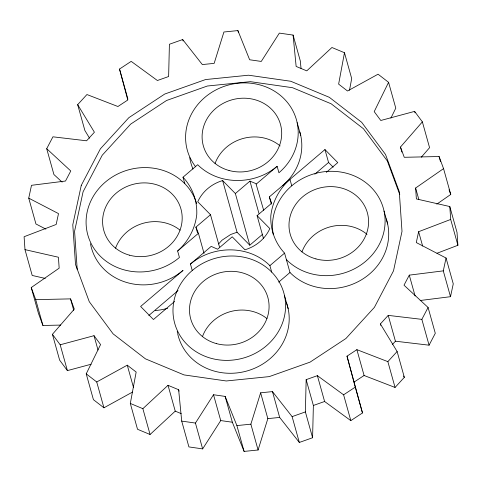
<?xml version="1.0" encoding="UTF-8"?>
<svg xmlns="http://www.w3.org/2000/svg" width="482" height="482" viewBox="0 0 482 482"><rect width="100%" height="100%" fill="white"/><g stroke="black" fill="none" stroke-linecap="round" stroke-linejoin="round"><path stroke-width="0.72" d="M168.025 385.311L175.237 411.14L150.071 434.499L142.865 408.676L168.025 385.311L178.647 389.733L181.702 421.093L188.914 446.922L202.645 448.893L195.439 423.069L213.514 394.74L225.136 396.403L232.348 422.232L244.103 451.417L258.081 449.995L250.869 424.172L260.629 392.806L272.463 391.607L279.668 417.43L299.322 442.452L312.595 437.74L305.389 411.917L306.16 379.647L317.391 375.665L343.606 394.812L350.818 420.635L362.482 412.954L347.004 356.162L356.879 349.661L387.859 361.639L395.071 387.462L404.332 377.334L397.12 351.505L380.382 323.946L388.215 315.379L421.858 319.361L429.07 345.184L395.427 341.202L392.487 344.419M312.595 437.74L313.372 405.476L306.16 379.647M150.071 434.499L137.521 429.275L130.309 403.446L136.165 372.05L127.266 365.175L96.731 381.973L86.218 373.851L100.575 344.552L94.014 335.689L60.184 344.787L52.424 334.315L74.312 309.119L70.529 298.876L35.71 299.647L31.24 287.549L59.166 268.161L58.418 257.237L24.986 249.628L24.1 236.722L56.165 224.473L58.503 213.61L28.739 198.144L31.499 185.311L65.51 181.033L70.776 170.971L46.706 148.703L52.93 136.816L86.573 140.798L94.406 132.225L77.668 104.666L86.929 94.538L117.915 106.51L127.784 100.015L119.518 69.046L131.182 61.365L157.397 80.512L168.628 76.524L169.405 44.26L182.678 39.548L202.332 64.57L214.159 63.371L223.919 32.005L237.897 30.583L249.652 59.768L261.274 61.437L279.355 33.107L293.086 35.078L300.298 60.907L301.027 68.372M293.086 35.078L296.141 66.438L306.763 70.86L331.929 47.501L344.479 52.725L338.629 84.127L347.522 91.002L378.063 74.198L388.576 82.326L395.782 108.149L390.89 118.138M349.51 90.236L351.691 78.554L344.479 52.725M388.576 82.326L374.213 111.625L380.78 120.482L414.604 111.39L422.365 121.856L400.476 147.058L404.259 157.295L439.078 156.53L443.554 168.628L415.623 188.016L416.376 198.933L449.802 206.543L450.688 219.449L418.623 231.703L416.291 242.56L446.055 258.027L453.261 283.856L450.501 296.689L420.184 300.503M450.501 296.689L443.289 270.86L446.055 258.027M258.081 449.995L267.841 418.629L260.629 392.806M443.289 270.86L409.278 275.144L404.012 285.199L428.082 307.474L435.294 333.297L429.07 345.184M421.858 319.361L428.082 307.474M202.645 448.893L220.726 420.563L213.514 394.74M421.304 157.204L429.576 147.685L422.365 121.856M196.71 203.711A56.647 51.827 -15.6 0 0 119.578 173.08A56.647 51.827 -15.6 0 0 94.906 249.821A56.647 51.827 -15.6 0 0 179.431 257.46L177.629 251.002C188.227 241.524 195.24 228.601 196.77 214.436C197.313 200.699 192.414 187.287 183.003 177.213L197.68 164.717C218.78 185.733 254.882 185.221 277.132 166.302L278.933 172.761A56.647 51.827 -15.6 0 0 285.639 100.377A56.647 51.827 -15.6 0 0 208.067 94.84A56.647 51.827 -15.6 0 0 195.668 166.814M218.599 243.946L222.033 240.193L230.685 234.493L237.054 232.234L249.784 245.187L262.684 234.21M387.859 361.639L397.12 351.505M197.512 232.86L195.909 227.118L210.489 214.707L197.759 201.753C202.332 191.475 211.893 183.69 222.636 180.581L235.367 193.535L249.784 245.187M235.367 193.535L249.941 181.124L255.966 183.636L263.744 210.55M177.629 251.002L198.427 233.3L195.909 227.118M256.334 184.01L277.132 166.302M288.146 308.679L284.537 295.767A56.647 51.827 -15.6 0 1 211.074 358.301A56.647 51.827 -15.6 0 1 192.246 270.504L190.444 264.046L211.188 246.386L217.635 249.224L232.216 236.813L244.946 249.766C255.689 246.657 265.245 238.873 269.818 228.595L257.087 215.641L271.667 203.229L269.324 196.903L324.952 149.571L337.774 162.609L326.308 172.369M148.811 315.487L178.045 290.604M314.806 174.189L328.561 162.482L324.952 149.571M174.647 301.467L153.439 319.518L140.624 306.474L183.04 270.372A56.647 51.827 -15.6 0 1 127.061 282.591A56.647 51.827 -15.6 0 1 90.471 243.717M271.703 272.089L269.896 265.63L284.573 253.134C275.162 243.061 270.263 229.655 270.806 215.912C272.342 201.747 279.349 188.823 289.947 179.346L291.755 185.799M278.692 282.115L289.983 272.505A56.647 51.827 -15.6 0 0 359.735 280.813A56.647 51.827 -15.6 0 0 386.257 218.9M436.8 204.145L450.76 194.451L443.554 168.628M190.444 264.046C212.695 245.127 248.796 244.621 269.896 265.63M354.216 381.985L364.085 375.49L395.071 387.462M343.606 394.812L355.27 387.13L347.004 356.162M86.218 373.851L93.424 399.674L103.937 407.802L132.526 392.071M436.987 253.267L457.9 245.278L457.014 232.372L449.802 206.543M313.372 405.476L324.603 401.488L350.818 420.635M272.463 391.607L292.11 416.623L305.389 411.917M52.424 334.315L59.635 360.144L67.396 370.61L91.146 364.229M267.841 418.629L279.668 417.43M225.136 396.403L236.891 425.588L250.869 424.172M31.24 287.549L38.446 313.372L42.922 325.471L60.702 325.079M220.726 420.563L232.348 422.232M181.702 421.093L195.439 423.069M45.278 278.433L32.198 275.457L24.986 249.628M175.237 411.14L181.214 413.628M130.309 403.446L142.865 408.676M45.868 229.125L35.945 223.973L28.739 198.144M62.124 182.118L53.918 174.526L46.706 148.703M328.561 162.482L333.176 167.176M403.548 376.05L404.332 377.334M89.55 138.183L84.88 130.495L77.668 104.666M449.025 189.745L450.76 194.451M399.783 194.626L387.323 160.946L363.47 128.76L331.146 103.781L292.556 87.718L250.333 81.657L207.35 86.019L166.531 100.503L130.67 124.115L102.208 155.258L83.073 191.806L74.583 231.264L77.21 269.456M439.078 156.53L440.476 161.548M450.688 219.449L457.9 245.278M414.604 111.39L415.008 112.824M415.623 188.016L418.828 199.494M400.476 147.058L401.874 152.077M418.623 231.703L422.63 246.049M409.278 275.144L415.086 295.948M384.04 211.068L387.649 223.979M388.215 315.379L395.427 341.202M380.382 323.946L380.78 325.38M297.147 122.651L300.75 135.562M356.879 349.661L364.085 375.49M355.27 387.13L362.482 412.954M237.897 30.583L238.5 32.734M269.324 196.903L271.33 204.073M284.573 253.134L289.983 272.505M317.391 375.665L324.603 401.488M249.941 181.124L258.954 213.406M257.087 215.641L263.497 238.596M292.11 416.623L299.322 442.452M222.636 180.581L237.054 232.234M182.678 39.548L183.082 40.982M210.489 214.707L219.503 246.989M183.003 177.213L184.805 183.666M198.427 233.3L204.037 253.387M236.891 425.588L244.103 451.417M119.518 69.046L126.531 94.153M178.647 389.733L179.051 391.167M127.266 365.175L133.478 387.414M94.014 335.689L98.015 350.04M96.731 381.973L103.937 407.802M70.529 298.876L73.734 310.354M60.184 344.787L67.396 370.61M35.71 299.647L42.922 325.471M126.73 94.87L127.887 99.19M273.264 234.523A56.647 51.827 -15.6 0 1 338.484 171.719A56.647 51.827 -15.6 0 1 377.852 246.983A56.647 51.827 -15.6 0 1 286.38 259.593M192.246 270.504A56.647 51.827 -15.6 0 1 284.537 295.767M299.822 131.923A56.647 51.827 -15.6 0 1 282.542 185.672M192.981 169.031A56.647 51.827 -15.6 0 1 189.739 157.608M286.513 302.883A56.647 51.827 -15.6 0 1 246.953 370.983A56.647 51.827 -15.6 0 1 177.641 333.526M177.497 332.833A56.647 51.827 -15.6 0 1 177.243 331.435M115.553 248.2A40.036 36.626 -15.6 0 1 180.069 230.173M215.056 163.5A40.036 36.626 -15.6 0 1 280.12 145.925M202.446 336.617A40.036 36.626 -15.6 0 1 266.962 318.596M301.949 251.917A40.036 36.626 -15.6 0 1 367.013 234.342M167.652 308.287A56.647 51.827 -15.6 0 1 155.294 310.522M81.271 185.347L72.782 224.805L75.511 264.485L89.266 301.684L113.119 333.869L145.444 358.849L184.034 374.912L226.263 380.973L269.245 376.611L310.059 362.133L345.919 338.515L374.387 307.371L393.517 270.83L402.006 231.372L399.283 191.691L385.522 154.487L361.669 122.301L329.345 97.328L290.754 81.259L248.531 75.204L205.543 79.56L164.73 94.044L128.869 117.662L100.401 148.799L81.271 185.347M315.921 258.906A40.036 36.626 -15.6 0 0 367.838 214.707A40.036 36.626 -15.6 0 0 302.612 196.855A40.036 36.626 -15.6 0 0 315.921 258.906M229.022 170.489A40.036 36.626 -15.6 0 0 280.946 126.29A40.036 36.626 -15.6 0 0 215.719 108.438A40.036 36.626 -15.6 0 0 229.022 170.489M129.519 255.189A40.036 36.626 -15.6 0 0 181.443 210.989A40.036 36.626 -15.6 0 0 116.216 193.137A40.036 36.626 -15.6 0 0 129.519 255.189M216.418 343.606A40.036 36.626 -15.6 0 0 268.335 299.412A40.036 36.626 -15.6 0 0 203.109 281.554A40.036 36.626 -15.6 0 0 216.418 343.606"/></g></svg>
